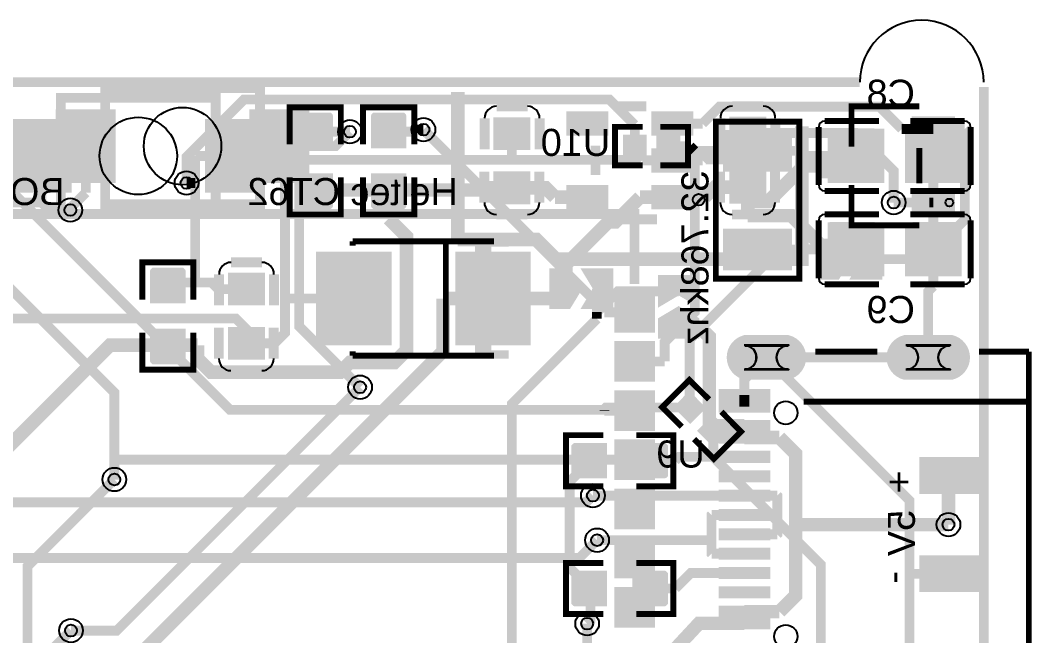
# Model space of a CAD drawing. Header units: millimetres. Extents: x -2.8 to 42, y 68.4 to 97.6.
# Drawn here: x 15.87 to 42.01, y 81.71 to 97.61 of the extents above; entities that cross this region are included whole.
import ezdxf

# ---------------------------------------------------------------- set-up
doc = ezdxf.new("R2010")
doc.units = ezdxf.units.MM
for name, color, linetype, true_color in [('BoardOutLine', 7, 'Continuous', 0xff00ff), ('BottomLayer', 7, 'Continuous', 0x0000ff), ('BottomPasteMaskLayer', 7, 'Continuous', 0x800000), ('BottomSilkLayer', 7, 'Continuous', 0x66cc33), ('BottomSolderMaskLayer', 7, 'Continuous', 0xaa00ff), ('Document', 7, 'Continuous', 0xffffff), ('Hole', 7, 'Continuous', 0x222222), ('Multi-Layer', 7, 'Continuous', 0xc0c0c0), ('TopLayer', 7, 'Continuous', 0xff0000), ('TopPasteMaskLayer', 7, 'Continuous', 0x808080), ('TopSilkLayer', 7, 'Continuous', 0xffcc00), ('TopSolderMaskLayer', 7, 'Continuous', 0x800080)]:
    doc.layers.add(name, color=color, linetype=linetype, true_color=true_color)
doc.styles.get("Standard").update_dxf_attribs({"font": 'arial.ttf'})

msp = doc.modelspace()

# ---------------------------------------------------------------- hatches: boundary and pattern name
at = {"layer": 'BottomLayer'}
for points in [[(16.816, 93.436), (18.316, 93.436), (18.316, 95.286), (16.816, 95.286)], [(21.816, 93.436), (23.316, 93.436), (23.316, 95.286), (21.816, 95.286)], [(32.033, 94.091), (32.033, 94.631), (31.467, 94.631), (31.467, 94.091)], [(32.333, 94.091), (32.333, 94.631), (32.899, 94.631), (32.899, 94.091)], [(35.775, 93.714), (34.075, 93.714), (34.075, 94.764), (35.775, 94.764)], [(38.17, 93.432), (38.17, 94.782), (36.76, 94.782), (36.76, 93.432)], [(38.76, 93.432), (38.76, 94.782), (40.17, 94.782), (40.17, 93.432)], [(38.17, 91.019), (38.17, 92.369), (36.76, 92.369), (36.76, 91.019)], [(38.76, 91.019), (38.76, 92.369), (40.17, 92.369), (40.17, 91.019)], [(35.775, 92.214), (34.075, 92.214), (34.075, 91.164), (35.775, 91.164)], [(32.245, 89.568), (31.245, 89.568), (31.245, 90.568), (32.245, 90.568)], [(32.245, 88.298), (31.245, 88.298), (31.245, 89.298), (32.245, 89.298)], [(32.245, 87.028), (31.245, 87.028), (31.245, 88.028), (32.245, 88.028)], [(33.561, 87.598), (33.179, 87.216), (32.779, 87.616), (33.161, 87.998)], [(33.773, 87.386), (33.391, 87.004), (33.791, 86.604), (34.173, 86.986)], [(32.245, 85.758), (31.245, 85.758), (31.245, 86.758), (32.245, 86.758)], [(39.128, 86.302), (40.628, 86.302), (40.628, 85.402), (39.128, 85.402)], [(32.245, 84.488), (31.245, 84.488), (31.245, 85.488), (32.245, 85.488)], [(32.245, 83.218), (31.245, 83.218), (31.245, 84.218), (32.245, 84.218)], [(39.128, 83.762), (40.628, 83.762), (40.628, 82.862), (39.128, 82.862)], [(32.245, 81.948), (31.245, 81.948), (31.245, 82.948), (32.245, 82.948)]]:
    msp.add_hatch(color=256, dxfattribs=at).paths.add_polyline_path(points)
at = {"layer": 'BottomPasteMaskLayer'}
for points in [[(16.816, 93.436), (18.316, 93.436), (18.316, 95.286), (16.816, 95.286)], [(21.816, 93.436), (23.316, 93.436), (23.316, 95.286), (21.816, 95.286)], [(32.048, 94.131), (32.048, 94.591), (32.008, 94.631), (31.507, 94.631), (31.467, 94.591), (31.467, 94.131), (31.507, 94.091), (32.008, 94.091)], [(32.318, 94.131), (32.318, 94.591), (32.358, 94.631), (32.859, 94.631), (32.899, 94.591), (32.899, 94.131), (32.859, 94.091), (32.358, 94.091)], [(35.775, 93.714), (34.075, 93.714), (34.075, 94.764), (35.775, 94.764)], [(37.99, 93.487), (37.99, 93.907), (37.545, 93.907), (37.545, 94.357), (37.985, 94.357), (37.99, 94.767), (37.94, 94.817), (36.79, 94.817), (36.74, 94.767), (36.74, 93.487), (36.79, 93.437), (37.94, 93.437)], [(40.14, 93.487), (40.14, 94.767), (40.09, 94.817), (38.94, 94.817), (38.89, 94.767), (38.885, 94.357), (39.335, 94.357), (39.335, 93.907), (38.895, 93.907), (38.89, 93.487), (38.94, 93.437), (40.09, 93.437)], [(37.99, 91.074), (37.99, 91.494), (37.545, 91.494), (37.545, 91.944), (37.985, 91.944), (37.99, 92.354), (37.94, 92.404), (36.79, 92.404), (36.74, 92.354), (36.74, 91.074), (36.79, 91.024), (37.94, 91.024)], [(40.14, 91.074), (40.14, 92.354), (40.09, 92.404), (38.94, 92.404), (38.89, 92.354), (38.885, 91.944), (39.335, 91.944), (39.335, 91.494), (38.895, 91.494), (38.89, 91.074), (38.94, 91.024), (40.09, 91.024)], [(35.775, 92.214), (34.075, 92.214), (34.075, 91.164), (35.775, 91.164)], [(32.245, 89.568), (31.245, 89.568), (31.245, 90.568), (32.245, 90.568)], [(32.245, 88.298), (31.245, 88.298), (31.245, 89.298), (32.245, 89.298)], [(32.245, 87.028), (31.245, 87.028), (31.245, 88.028), (32.245, 88.028)], [(33.543, 87.559), (33.218, 87.234), (33.161, 87.234), (32.807, 87.588), (32.807, 87.645), (33.133, 87.97), (33.189, 87.97), (33.543, 87.616)], [(33.734, 87.368), (33.409, 87.043), (33.409, 86.987), (33.763, 86.633), (33.819, 86.633), (34.145, 86.958), (34.145, 87.014), (33.791, 87.368)], [(32.245, 85.758), (31.245, 85.758), (31.245, 86.758), (32.245, 86.758)], [(32.245, 84.488), (31.245, 84.488), (31.245, 85.488), (32.245, 85.488)], [(32.245, 83.218), (31.245, 83.218), (31.245, 84.218), (32.245, 84.218)], [(32.245, 81.948), (31.245, 81.948), (31.245, 82.948), (32.245, 82.948)]]:
    msp.add_hatch(color=256, dxfattribs=at).paths.add_polyline_path(points)
at = {"layer": 'BottomSolderMaskLayer'}
for points in [[(16.791, 93.411), (18.341, 93.411), (18.341, 95.312), (16.791, 95.312)], [(21.791, 93.411), (23.341, 93.411), (23.341, 95.312), (21.791, 95.312)], [(32.058, 94.066), (32.058, 94.657), (31.442, 94.657), (31.442, 94.066)], [(32.307, 94.066), (32.307, 94.657), (32.924, 94.657), (32.924, 94.066)], [(35.816, 93.699), (34.034, 93.699), (34.034, 94.78), (35.816, 94.78)], [(38.195, 93.407), (38.195, 94.808), (36.735, 94.808), (36.735, 93.407)], [(38.735, 93.407), (38.735, 94.808), (40.196, 94.808), (40.196, 93.407)], [(38.195, 90.994), (38.195, 92.395), (36.735, 92.395), (36.735, 90.994)], [(38.735, 90.994), (38.735, 92.395), (40.196, 92.395), (40.196, 90.994)], [(35.816, 92.23), (34.034, 92.23), (34.034, 91.149), (35.816, 91.149)], [(32.27, 89.543), (31.22, 89.543), (31.22, 90.594), (32.27, 90.594)], [(34.577, 88.327, -0.785398), (34.577, 89.477), (35.728, 89.477, -0.785398), (35.728, 88.327)], [(38.705, 88.327, -0.785398), (38.705, 89.477), (39.96, 89.477, -0.785398), (39.96, 88.327)], [(32.27, 88.273), (31.22, 88.273), (31.22, 89.324), (32.27, 89.324)], [(32.27, 87.003), (31.22, 87.003), (31.22, 88.054), (32.27, 88.054)], [(33.596, 87.597), (33.18, 87.18), (32.744, 87.617), (33.16, 88.035)], [(33.772, 87.423), (33.356, 87.005), (33.792, 86.567), (34.208, 86.985)], [(32.27, 85.733), (31.22, 85.733), (31.22, 86.784), (32.27, 86.784)], [(39.103, 86.328), (40.653, 86.328), (40.653, 85.377), (39.103, 85.377)], [(32.27, 84.463), (31.22, 84.463), (31.22, 85.514), (32.27, 85.514)], [(32.27, 83.193), (31.22, 83.193), (31.22, 84.244), (32.27, 84.244)], [(39.103, 83.788), (40.653, 83.788), (40.653, 82.837), (39.103, 82.837)], [(32.27, 81.923), (31.22, 81.923), (31.22, 82.974), (32.27, 82.974)]]:
    msp.add_hatch(color=256, dxfattribs=at).paths.add_polyline_path(points)
at = {"layer": 'Document'}
for points in [[(27.625, 91.824), (27.625, 91.124), (28.045, 91.124), (28.045, 91.824)], [(28.15, 91.124), (28.15, 89.724), (28.36, 89.724), (28.36, 91.124)], [(27.835, 90.529), (27.835, 90.319), (28.675, 90.319), (28.675, 90.529)], [(24.607, 90.395), (24.607, 90.185), (23.767, 90.185), (23.767, 90.395)], [(27.625, 89.024), (27.625, 89.724), (28.045, 89.724), (28.045, 89.024)]]:
    msp.add_hatch(color=256, dxfattribs=at).paths.add_polyline_path(points)
at = {"layer": 'Multi-Layer'}
for points in [[(34.602, 88.352, -0.785398), (34.602, 89.452), (35.702, 89.452, -0.785398), (35.702, 88.352)], [(38.732, 88.352, -0.785398), (38.732, 89.452), (39.932, 89.452, -0.785398), (39.932, 88.352)]]:
    msp.add_hatch(color=256, dxfattribs=at).paths.add_polyline_path(points)
at = {"layer": 'TopLayer'}
for points in [[(23.927, 94.33), (23.063, 94.33), (23.063, 95.137), (23.927, 95.137)], [(24.959, 94.33), (25.823, 94.33), (25.823, 95.137), (24.959, 95.137)], [(30.023, 94.642), (30.023, 95.242), (31.023, 95.242), (31.023, 94.642)], [(32.223, 94.642), (32.223, 95.242), (33.223, 95.242), (33.223, 94.642)], [(15.673, 95.032), (17.173, 95.032), (17.173, 93.182), (15.673, 93.182)], [(20.673, 95.032), (22.173, 95.032), (22.173, 93.182), (20.673, 93.182)], [(29.025, 95.084), (29.025, 94.284), (28.125, 94.284), (28.125, 95.084)], [(34.221, 94.299), (34.221, 95.099), (35.121, 95.099), (35.121, 94.299)], [(38.927, 95.103), (39.997, 95.103), (39.997, 94.503), (38.927, 94.503)], [(32.223, 93.692), (32.223, 94.292), (33.223, 94.292), (33.223, 93.692)], [(36.457, 94.153), (37.527, 94.153), (37.527, 93.553), (36.457, 93.553)], [(23.927, 93.63), (23.063, 93.63), (23.063, 92.824), (23.927, 92.824)], [(24.959, 93.63), (25.823, 93.63), (25.823, 92.824), (24.959, 92.824)], [(29.025, 93.684), (29.025, 92.884), (28.125, 92.884), (28.125, 93.684)], [(34.221, 92.899), (34.221, 93.699), (35.121, 93.699), (35.121, 92.899)], [(30.023, 92.742), (30.023, 93.342), (31.023, 93.342), (31.023, 92.742)], [(32.223, 92.742), (32.223, 93.342), (33.223, 93.342), (33.223, 92.742)], [(38.927, 93.203), (39.997, 93.203), (39.997, 92.603), (38.927, 92.603)], [(36.519, 91.94), (37.019, 91.94), (37.319, 91.44), (37.319, 91.44), (37.019, 90.94), (36.519, 90.94), (36.519, 91.04)], [(37.319, 91.94), (37.619, 91.44), (37.319, 90.94), (38.119, 90.94), (38.119, 91.94), (38.019, 91.94)], [(25.44, 89.236), (23.54, 89.236), (23.54, 91.612), (25.44, 91.612)], [(29.038, 89.236), (27.138, 89.236), (27.138, 91.612), (29.038, 91.612)], [(20.118, 90.322), (19.254, 90.322), (19.254, 91.128), (20.118, 91.128)], [(21.268, 90.267), (21.268, 91.067), (22.168, 91.067), (22.168, 90.267)], [(29.572, 91.178), (30.072, 91.178), (30.372, 90.678), (30.372, 90.678), (30.072, 90.178), (29.572, 90.178), (29.572, 90.278)], [(30.372, 91.178), (30.672, 90.678), (30.372, 90.178), (31.172, 90.178), (31.172, 91.178), (31.072, 91.178)], [(32.385, 90.208), (32.885, 90.508), (33.385, 90.208), (33.385, 91.008), (32.385, 91.008), (32.385, 90.908)], [(32.385, 89.408), (32.385, 89.908), (32.885, 90.208), (32.885, 90.208), (33.385, 89.908), (33.385, 89.408), (33.285, 89.408)], [(21.268, 88.867), (21.268, 89.667), (22.168, 89.667), (22.168, 88.867)], [(20.118, 89.622), (19.254, 89.622), (19.254, 88.815), (20.118, 88.815)], [(34.012, 87.782), (34.012, 88.082), (35.152, 88.082), (35.152, 87.782)], [(34.012, 87.482), (34.012, 87.782), (35.152, 87.782), (35.152, 87.482)], [(34.012, 86.982), (34.012, 87.282), (35.152, 87.282), (35.152, 86.982)], [(34.012, 86.682), (34.012, 86.982), (35.152, 86.982), (35.152, 86.682)], [(31.01, 85.801), (31.01, 86.665), (30.204, 86.665), (30.204, 85.801)], [(31.71, 85.801), (31.71, 86.665), (32.517, 86.665), (32.517, 85.801)], [(34.012, 86.182), (34.012, 86.482), (35.152, 86.482), (35.152, 86.182)], [(34.012, 85.682), (34.012, 85.982), (35.152, 85.982), (35.152, 85.682)], [(34.012, 85.182), (34.012, 85.482), (35.152, 85.482), (35.152, 85.182)], [(34.012, 84.682), (34.012, 84.982), (35.152, 84.982), (35.152, 84.682)], [(34.012, 84.182), (34.012, 84.482), (35.152, 84.482), (35.152, 84.182)], [(34.012, 83.682), (34.012, 83.982), (35.152, 83.982), (35.152, 83.682)], [(34.012, 83.182), (34.012, 83.482), (35.152, 83.482), (35.152, 83.182)], [(31.01, 82.499), (31.01, 83.363), (30.204, 83.363), (30.204, 82.499)], [(31.71, 82.499), (31.71, 83.363), (32.517, 83.363), (32.517, 82.499)], [(34.012, 82.682), (34.012, 82.982), (35.152, 82.982), (35.152, 82.682)], [(34.012, 82.182), (34.012, 82.482), (35.152, 82.482), (35.152, 82.182)], [(34.012, 81.882), (34.012, 82.182), (35.152, 82.182), (35.152, 81.882)]]:
    msp.add_hatch(color=256, dxfattribs=at).paths.add_polyline_path(points)
at = {"layer": 'TopPasteMaskLayer'}
for points in [[(23.045, 95.175), (23.045, 94.375), (23.095, 94.325), (23.323, 94.325), (23.323, 94.695), (23.653, 94.695), (23.653, 94.325), (23.895, 94.325), (23.945, 94.375), (23.945, 95.175), (23.895, 95.225), (23.095, 95.225)], [(25.791, 94.335), (25.563, 94.335), (25.563, 94.715), (25.233, 94.715), (25.233, 94.335), (24.991, 94.335), (24.941, 94.385), (24.941, 95.175), (24.991, 95.225), (25.791, 95.225), (25.841, 95.175), (25.841, 94.385)], [(30.023, 94.642), (30.023, 95.242), (31.023, 95.242), (31.023, 94.642)], [(32.223, 94.642), (32.223, 95.242), (33.223, 95.242), (33.223, 94.642)], [(15.673, 95.032), (17.173, 95.032), (17.173, 93.182), (15.673, 93.182)], [(20.673, 95.032), (22.173, 95.032), (22.173, 93.182), (20.673, 93.182)], [(29.025, 95.084), (29.025, 94.284), (28.125, 94.284), (28.125, 95.084)], [(34.221, 94.299), (34.221, 95.099), (35.121, 95.099), (35.121, 94.299)], [(38.927, 95.103), (39.997, 95.103), (39.997, 94.503), (38.927, 94.503)], [(32.223, 93.692), (32.223, 94.292), (33.223, 94.292), (33.223, 93.692)], [(36.457, 94.153), (37.527, 94.153), (37.527, 93.553), (36.457, 93.553)], [(23.095, 93.625), (23.323, 93.625), (23.323, 93.245), (23.653, 93.245), (23.653, 93.625), (23.895, 93.625), (23.945, 93.575), (23.945, 92.785), (23.895, 92.735), (23.095, 92.735), (23.045, 92.785), (23.045, 93.575)], [(25.841, 92.785), (25.841, 93.585), (25.791, 93.635), (25.563, 93.635), (25.563, 93.265), (25.233, 93.265), (25.233, 93.635), (24.991, 93.635), (24.941, 93.585), (24.941, 92.785), (24.991, 92.735), (25.791, 92.735)], [(29.025, 93.684), (29.025, 92.884), (28.125, 92.884), (28.125, 93.684)], [(34.221, 92.899), (34.221, 93.699), (35.121, 93.699), (35.121, 92.899)], [(30.023, 92.742), (30.023, 93.342), (31.023, 93.342), (31.023, 92.742)], [(32.223, 92.742), (32.223, 93.342), (33.223, 93.342), (33.223, 92.742)], [(38.927, 93.203), (39.997, 93.203), (39.997, 92.603), (38.927, 92.603)], [(36.519, 91.94), (37.019, 91.94), (37.319, 91.44), (37.319, 91.44), (37.019, 90.94), (36.519, 90.94), (36.519, 91.04)], [(37.319, 91.94), (37.619, 91.44), (37.319, 90.94), (38.119, 90.94), (38.119, 91.94), (38.019, 91.94)], [(25.44, 89.236), (23.54, 89.236), (23.54, 91.612), (25.44, 91.612)], [(29.038, 89.236), (27.138, 89.236), (27.138, 91.612), (29.038, 91.612)], [(19.236, 91.167), (19.236, 90.367), (19.286, 90.317), (19.514, 90.317), (19.514, 90.687), (19.844, 90.687), (19.844, 90.317), (20.086, 90.317), (20.136, 90.367), (20.136, 91.167), (20.086, 91.217), (19.286, 91.217)], [(21.268, 90.267), (21.268, 91.067), (22.168, 91.067), (22.168, 90.267)], [(29.572, 91.178), (30.072, 91.178), (30.372, 90.678), (30.372, 90.678), (30.072, 90.178), (29.572, 90.178), (29.572, 90.278)], [(30.372, 91.178), (30.672, 90.678), (30.372, 90.178), (31.172, 90.178), (31.172, 91.178), (31.072, 91.178)], [(32.385, 90.208), (32.885, 90.508), (33.385, 90.208), (33.385, 91.008), (32.385, 91.008), (32.385, 90.908)], [(32.385, 89.408), (32.385, 89.908), (32.885, 90.208), (32.885, 90.208), (33.385, 89.908), (33.385, 89.408), (33.285, 89.408)], [(21.268, 88.867), (21.268, 89.667), (22.168, 89.667), (22.168, 88.867)], [(19.286, 89.617), (19.514, 89.617), (19.514, 89.237), (19.844, 89.237), (19.844, 89.617), (20.086, 89.617), (20.136, 89.567), (20.136, 88.777), (20.086, 88.727), (19.286, 88.727), (19.236, 88.777), (19.236, 89.567)], [(31.005, 86.633), (31.005, 86.405), (30.625, 86.405), (30.625, 86.075), (31.005, 86.075), (31.005, 85.833), (30.955, 85.783), (30.165, 85.783), (30.115, 85.833), (30.115, 86.633), (30.165, 86.683), (30.955, 86.683)], [(32.555, 86.683), (31.755, 86.683), (31.705, 86.633), (31.705, 86.405), (32.075, 86.405), (32.075, 86.075), (31.705, 86.075), (31.705, 85.833), (31.755, 85.783), (32.555, 85.783), (32.605, 85.833), (32.605, 86.633)], [(31.005, 83.331), (31.005, 83.103), (30.625, 83.103), (30.625, 82.773), (31.005, 82.773), (31.005, 82.531), (30.955, 82.481), (30.165, 82.481), (30.115, 82.531), (30.115, 83.331), (30.165, 83.381), (30.955, 83.381)], [(32.555, 83.381), (31.755, 83.381), (31.705, 83.331), (31.705, 83.103), (32.075, 83.103), (32.075, 82.773), (31.705, 82.773), (31.705, 82.531), (31.755, 82.481), (32.555, 82.481), (32.605, 82.531), (32.605, 83.331)]]:
    msp.add_hatch(color=256, dxfattribs=at).paths.add_polyline_path(points)
at = {"layer": 'TopSilkLayer'}
for points in [[(28.496, 91.977), (28.496, 91.765), (28.039, 91.765), (28.039, 91.977)], [(28.039, 88.872), (28.039, 89.084), (28.496, 89.084), (28.496, 88.872)]]:
    msp.add_hatch(color=256, dxfattribs=at).paths.add_polyline_path(points)
at = {"layer": 'TopSolderMaskLayer'}
for points in [[(23.954, 94.306), (23.036, 94.306), (23.036, 95.16), (23.954, 95.16)], [(24.932, 94.307), (25.85, 94.307), (25.85, 95.16), (24.932, 95.16)], [(29.981, 94.627), (29.981, 95.257), (31.065, 95.257), (31.065, 94.627)], [(32.182, 94.627), (32.182, 95.257), (33.265, 95.257), (33.265, 94.627)], [(15.648, 95.058), (17.198, 95.058), (17.198, 93.157), (15.648, 93.157)], [(20.648, 95.058), (22.198, 95.058), (22.198, 93.157), (20.648, 93.157)], [(29.054, 95.106), (29.054, 94.261), (28.096, 94.261), (28.096, 95.106)], [(34.192, 94.277), (34.192, 95.122), (35.15, 95.122), (35.15, 94.277)], [(38.902, 95.129), (40.022, 95.129), (40.022, 94.478), (38.902, 94.478)], [(32.182, 93.677), (32.182, 94.307), (33.265, 94.307), (33.265, 93.677)], [(36.432, 94.179), (37.552, 94.179), (37.552, 93.528), (36.432, 93.528)], [(23.954, 93.654), (23.036, 93.654), (23.036, 92.8), (23.954, 92.8)], [(24.932, 93.654), (25.85, 93.654), (25.85, 92.8), (24.932, 92.8)], [(29.054, 93.706), (29.054, 92.861), (28.096, 92.861), (28.096, 93.706)], [(34.192, 92.877), (34.192, 93.722), (35.15, 93.722), (35.15, 92.877)], [(29.981, 92.727), (29.981, 93.357), (31.065, 93.357), (31.065, 92.727)], [(32.181, 92.727), (32.181, 93.357), (33.265, 93.357), (33.265, 92.727)], [(38.902, 93.229), (40.022, 93.229), (40.022, 92.578), (38.902, 92.578)], [(36.494, 91.966), (37.025, 91.966), (37.344, 91.44), (37.344, 91.44), (37.025, 90.915), (36.494, 90.915), (36.494, 91.02)], [(37.294, 91.966), (37.613, 91.44), (37.294, 90.915), (38.144, 90.915), (38.144, 91.966), (38.038, 91.966)], [(25.466, 89.211), (23.515, 89.211), (23.515, 91.638), (25.466, 91.638)], [(29.063, 89.211), (27.112, 89.211), (27.112, 91.638), (29.063, 91.638)], [(20.145, 90.298), (19.227, 90.298), (19.227, 91.152), (20.145, 91.152)], [(21.239, 90.244), (21.239, 91.089), (22.197, 91.089), (22.197, 90.244)], [(29.547, 91.204), (30.078, 91.204), (30.398, 90.678), (30.398, 90.678), (30.078, 90.153), (29.547, 90.153), (29.547, 90.258)], [(30.347, 91.204), (30.666, 90.678), (30.347, 90.153), (31.197, 90.153), (31.197, 91.204), (31.091, 91.204)], [(32.353, 90.188), (32.885, 90.503), (33.417, 90.188), (33.417, 91.028), (32.353, 91.028), (32.353, 90.923)], [(32.353, 89.388), (32.353, 89.913), (32.885, 90.229), (32.885, 90.229), (33.417, 89.913), (33.417, 89.388), (33.31, 89.388)], [(20.145, 89.645), (19.227, 89.645), (19.227, 88.791), (20.145, 88.791)], [(21.239, 88.844), (21.239, 89.689), (22.197, 89.689), (22.197, 88.844)], [(34.577, 88.327, -0.785398), (34.577, 89.477), (35.728, 89.477, -0.785398), (35.728, 88.327)], [(38.705, 88.327, -0.785398), (38.705, 89.477), (39.96, 89.477, -0.785398), (39.96, 88.327)], [(33.916, 87.775), (33.916, 88.089), (35.249, 88.089), (35.249, 87.775)], [(33.916, 87.475), (33.916, 87.789), (35.249, 87.789), (35.249, 87.475)], [(33.916, 86.976), (33.916, 87.289), (35.249, 87.289), (35.249, 86.976)], [(33.916, 86.675), (33.916, 86.989), (35.249, 86.989), (35.249, 86.675)], [(31.036, 85.776), (31.036, 86.691), (30.179, 86.691), (30.179, 85.776)], [(31.685, 85.776), (31.685, 86.691), (32.542, 86.691), (32.542, 85.776)], [(33.916, 86.175), (33.916, 86.489), (35.249, 86.489), (35.249, 86.175)], [(33.916, 85.675), (33.916, 85.988), (35.249, 85.988), (35.249, 85.675)], [(33.916, 85.175), (33.916, 85.489), (35.249, 85.489), (35.249, 85.175)], [(33.916, 84.675), (33.916, 84.989), (35.249, 84.989), (35.249, 84.675)], [(33.916, 84.175), (33.916, 84.489), (35.249, 84.489), (35.249, 84.175)], [(33.916, 83.675), (33.916, 83.989), (35.249, 83.989), (35.249, 83.675)], [(31.036, 82.474), (31.036, 83.389), (30.178, 83.389), (30.178, 82.474)], [(31.685, 82.474), (31.685, 83.389), (32.542, 83.389), (32.542, 82.474)], [(33.916, 83.175), (33.916, 83.489), (35.249, 83.489), (35.249, 83.175)], [(33.916, 82.675), (33.916, 82.989), (35.249, 82.989), (35.249, 82.675)], [(33.916, 82.175), (33.916, 82.489), (35.249, 82.489), (35.249, 82.175)], [(33.916, 81.875), (33.916, 82.189), (35.249, 82.189), (35.249, 81.875)]]:
    msp.add_hatch(color=256, dxfattribs=at).paths.add_polyline_path(points)

# ---------------------------------------------------------------- linework, layer by layer
at = {"layer": 'BoardOutLine', "const_width": 0.254}
for points in [[(10.219, 96.012), (37.564, 96.012)], [(40.767, 95.885), (40.767, 69.967)]]:
    msp.add_lwpolyline(points, dxfattribs=at)
at = {"layer": 'BoardOutLine'}
msp.add_arc((39.165, 96.012), 1.602, 0, 180, dxfattribs=at)
at = {"layer": 'BottomLayer'}
for points, const_width in [([(31.75, 94.91), (31.093, 95.567), (21.654, 95.567), (20.169, 94.082), (20.169, 93.408)], 0.254), ([(30.966, 90.068), (30.966, 90.112), (26.29, 94.788)], 0.254), ([(31.75, 94.361), (31.75, 94.91)], 0.254), ([(11.684, 94.615), (18.305, 87.994), (18.305, 86.258)], 0.254), ([(14.224, 94.615), (21.293, 87.547), (30.966, 87.547)], 0.254), ([(23.595, 94.361), (24.019, 94.361), (24.391, 94.733)], 0.254), ([(17.566, 94.361), (17.566, 93.157)], 0.254), ([(22.566, 94.361), (23.081, 94.361)], 0.254), ([(23.081, 94.361), (23.081, 89.705), (24.654, 88.132)], 0.254), ([(23.081, 94.361), (23.595, 94.361)], 0.254), ([(32.524, 88.798), (32.524, 89.3), (33.3, 90.076), (33.3, 94.239)], 0.254), ([(32.616, 94.361), (33.178, 94.361)], 0.254), ([(33.3, 94.239), (33.178, 94.361)], 0.254), ([(34.925, 94.239), (33.3, 94.239)], 0.254), ([(35.49, 94.239), (34.925, 94.239)], 0.254), ([(35.49, 94.239), (36.054, 94.239)], 0.254), ([(37.465, 94.107), (36.186, 94.107), (36.054, 94.239)], 0.254), ([(39.465, 92.903), (39.465, 94.107)], 0.254), ([(17.566, 93.157), (17.167, 92.757), (17.167, 92.709)], 0.254), ([(39.465, 92.903), (38.44, 92.903)], 0.254), ([(39.465, 91.694), (39.465, 92.903)], 0.254), ([(35.49, 91.689), (33.17, 89.369), (33.17, 87.607)], 0.254), ([(34.925, 91.689), (35.49, 91.689)], 0.254), ([(35.49, 91.689), (36.054, 91.689)], 0.254), ([(37.465, 91.694), (36.059, 91.694), (36.054, 91.689)], 0.254), ([(39.465, 91.217), (39.465, 91.694)], 0.254), ([(39.465, 91.217), (39.465, 90.74)], 0.254), ([(39.332, 88.902), (39.332, 90.607), (39.465, 90.74)], 0.254), ([(31.745, 90.068), (30.966, 90.068)], 0.254), ([(31.745, 88.798), (32.524, 88.798)], 0.254), ([(35.152, 88.902), (38.849, 85.205), (38.849, 83.312)], 0.254), ([(30.966, 87.547), (30.966, 87.569), (31.004, 87.607), (33.17, 87.607)], 0.254), ([(30.966, 87.528), (30.966, 87.547)], 0.254), ([(31.745, 87.528), (30.966, 87.528)], 0.254), ([(33.782, 86.995), (33.782, 86.325)], 0.254), ([(18.305, 86.258), (18.305, 85.747)], 0.254), ([(18.305, 86.258), (31.745, 86.258)], 0.254), ([(33.782, 86.325), (36.558, 83.549), (36.558, 74.317), (32.963, 70.721), (21.54, 70.721), (18.474, 73.787)], 0.254), ([(39.878, 85.852), (39.855, 85.829), (39.855, 84.582)], 0.35), ([(14.744, 84.988), (14.942, 84.988), (15.109, 85.156), (30.491, 85.156), (30.668, 85.332)], 0.254), ([(13.965, 83.718), (30.316, 83.718), (30.777, 84.179)], 0.254), ([(39.878, 83.312), (38.849, 83.312)], 0.254), ([(39.332, 80.262), (38.849, 80.745), (38.849, 83.312)], 0.254), ([(30.966, 78.638), (30.52, 79.084), (30.52, 82.023)], 0.254), ([(17.183, 81.843), (16.518, 81.178), (13.965, 81.178)], 0.254)]:
    msp.add_lwpolyline(points, dxfattribs=dict(at, const_width=const_width))
at = {"layer": 'BottomSilkLayer'}
for points, const_width in [([(18.066, 92.861), (22.066, 92.861), (22.066, 95.861), (18.066, 95.861), (18.066, 92.861)], 0.254), ([(36.004, 94.993), (33.846, 94.993), (33.846, 90.936), (36.004, 90.936), (36.004, 94.993)], 0.152)]:
    msp.add_lwpolyline(points, close=True, dxfattribs=dict(at, const_width=const_width))
for points, const_width in [([(31.957, 93.863), (31.239, 93.863), (31.239, 94.86), (31.957, 94.86)], 0.152), ([(32.409, 93.863), (33.127, 93.863), (33.127, 94.86), (32.409, 94.86)], 0.152), ([(36.501, 93.356), (36.501, 94.858)], 0.152), ([(36.654, 95.011), (38.064, 95.011)], 0.152), ([(40.276, 95.011), (38.866, 95.011)], 0.152), ([(40.429, 93.356), (40.429, 94.858)], 0.152), ([(38.064, 93.204), (36.654, 93.204)], 0.152), ([(38.866, 93.204), (40.276, 93.204)], 0.152), ([(31.745, 90.799), (31.745, 92.608), (13.965, 92.608), (13.965, 90.799)], 0.254), ([(36.501, 90.943), (36.501, 92.445)], 0.152), ([(36.654, 92.598), (38.064, 92.598)], 0.152), ([(40.276, 92.598), (38.866, 92.598)], 0.152), ([(40.429, 90.943), (40.429, 92.445)], 0.152), ([(38.064, 90.791), (36.654, 90.791)], 0.152), ([(38.866, 90.791), (40.276, 90.791)], 0.152), ([(33.669, 87.814), (33.161, 88.321), (32.456, 87.616), (32.964, 87.109)], 0.152), ([(33.989, 87.494), (34.496, 86.986), (33.791, 86.281), (33.283, 86.789)], 0.152)]:
    msp.add_lwpolyline(points, dxfattribs=dict(at, const_width=const_width))
msp.add_circle((20.066, 94.361), 1, dxfattribs=at)
for centre, start, end in [((36.654, 94.858), 90, 180), ((40.276, 94.858), 0, 90), ((36.654, 93.356), 180, 270), ((40.276, 93.356), 270, 360), ((36.654, 92.445), 90, 180), ((40.276, 92.445), 0, 90), ((36.654, 90.943), 180, 270), ((40.276, 90.943), 270, 360)]:
    msp.add_arc(centre, 0.152, start, end, dxfattribs=at)
at = {"layer": 'BottomSolderMaskLayer'}
for points in [[(34.577, 89.216), (35.727, 89.216)], [(38.757, 89.216), (39.907, 89.216)], [(34.577, 88.588), (35.727, 88.588)], [(38.757, 88.588), (39.907, 88.588)]]:
    msp.add_lwpolyline(points, close=True, dxfattribs=at)
for centre, start, end in [((34.577, 88.902), 270, 90), ((35.727, 88.902), 90, 270), ((38.757, 88.902), 270, 90), ((39.907, 88.902), 90, 270)]:
    msp.add_arc(centre, 0.314, start, end, dxfattribs=at)
at = {"layer": 'Document'}
for centre, radius in [((33.401, 92.976), 0.15), ((39.878, 92.903), 0.1)]:
    msp.add_circle(centre, radius, dxfattribs=at)
at = {"layer": 'Hole'}
for centre in [(24.391, 94.734), (26.29, 94.788), (20.169, 93.408), (38.44, 92.903), (17.167, 92.709), (24.654, 88.132), (18.305, 85.747), (30.668, 85.332), (39.855, 84.582), (30.777, 84.179), (30.52, 82.023), (17.183, 81.844)]:
    msp.add_circle(centre, 0.153, dxfattribs=at)
at = {"layer": 'Multi-Layer'}
for points in [[(34.602, 89.202), (35.702, 89.202)], [(38.782, 89.202), (39.882, 89.202)], [(34.602, 88.602), (35.702, 88.602)], [(38.782, 88.602), (39.882, 88.602)]]:
    msp.add_lwpolyline(points, close=True, dxfattribs=at)
for centre, radius in [((24.391, 94.734), 0.305), ((26.29, 94.788), 0.305), ((20.169, 93.408), 0.305), ((38.44, 92.903), 0.305), ((17.167, 92.709), 0.305), ((24.654, 88.132), 0.305), ((35.652, 87.472), 0.3), ((18.305, 85.747), 0.305), ((30.668, 85.332), 0.305), ((39.855, 84.582), 0.305), ((30.777, 84.179), 0.305), ((30.52, 82.023), 0.305), ((17.183, 81.844), 0.305), ((35.652, 81.692), 0.3)]:
    msp.add_circle(centre, radius, dxfattribs=at)
for centre, start, end in [((34.602, 88.902), 270, 90), ((35.702, 88.902), 90, 270), ((38.782, 88.902), 270, 90), ((39.882, 88.902), 90, 270)]:
    msp.add_arc(centre, 0.3, start, end, dxfattribs=at)
at = {"layer": 'TopLayer'}
for points, const_width in [([(33.502, 94.942), (33.942, 95.382), (38.069, 95.382), (38.648, 94.803)], 0.254), ([(26.29, 94.788), (26.157, 94.788), (26.102, 94.733)], 0.254), ([(32.723, 94.942), (33.502, 94.942)], 0.254), ([(37.719, 91.44), (39.256, 91.44), (40.278, 92.462), (40.278, 94.801), (40.276, 94.803)], 0.254), ([(38.649, 94.803), (38.648, 94.803)], 0.254), ([(38.75, 94.803), (38.649, 94.803)], 0.254), ([(39.032, 94.803), (38.75, 94.803)], 0.254), ([(39.032, 94.803), (39.309, 94.803)], 0.254), ([(39.462, 94.803), (39.309, 94.803)], 0.254), ([(39.462, 94.803), (40.276, 94.803)], 0.254), ([(24.391, 94.733), (23.495, 94.733)], 0.254), ([(25.391, 94.733), (26.102, 94.733)], 0.254), ([(28.575, 94.684), (28.575, 94.005)], 0.254), ([(38.44, 92.903), (38.44, 93.721), (37.462, 94.699), (34.671, 94.699)], 0.254), ([(34.671, 94.699), (34.671, 94.02)], 0.254), ([(16.423, 94.107), (16.423, 92.903)], 0.254), ([(20.394, 93.408), (20.394, 94.107)], 0.254), ([(21.423, 94.107), (20.394, 94.107)], 0.254), ([(22.713, 90.424), (22.713, 93.731), (22.987, 94.005), (28.575, 94.005)], 0.254), ([(28.575, 94.005), (31.932, 94.005), (31.944, 93.992)], 0.254), ([(32.723, 93.992), (31.944, 93.992)], 0.254), ([(32.723, 93.992), (33.502, 93.992)], 0.254), ([(34.671, 94.02), (33.53, 94.02), (33.502, 93.992)], 0.254), ([(34.671, 92.932), (35.201, 92.932), (36.122, 93.853)], 0.35), ([(36.992, 93.853), (36.122, 93.853)], 0.35), ([(20.169, 93.408), (20.394, 93.408)], 0.254), ([(20.394, 90.839), (20.394, 93.408)], 0.254), ([(23.495, 93.227), (24.624, 93.227), (24.624, 93.227)], 0.35), ([(25.008, 93.227), (24.624, 93.227)], 0.35), ([(25.008, 93.227), (25.391, 93.227)], 0.35), ([(25.391, 93.227), (27.733, 93.227), (27.79, 93.284)], 0.35), ([(25.391, 93.227), (25.391, 92.488)], 0.35), ([(28.182, 93.284), (27.79, 93.284)], 0.35), ([(28.182, 93.284), (28.575, 93.284)], 0.35), ([(28.575, 93.284), (29.446, 93.284), (29.688, 93.042)], 0.35), ([(33.559, 93.042), (33.816, 93.299), (34.671, 93.299)], 0.35), ([(34.671, 93.299), (34.671, 92.932)], 0.35), ([(30.523, 93.042), (29.688, 93.042)], 0.35), ([(29.972, 90.678), (29.972, 91.305), (31.074, 92.407), (31.253, 92.407), (31.888, 93.042)], 0.35), ([(32.723, 93.042), (31.888, 93.042)], 0.35), ([(32.723, 93.042), (33.559, 93.042)], 0.35), ([(34.671, 92.932), (34.671, 92.564)], 0.35), ([(16.423, 92.903), (14.721, 92.903), (13.965, 92.147)], 0.254), ([(17.167, 92.709), (16.617, 92.709), (16.423, 92.903)], 0.254), ([(39.36, 92.903), (38.44, 92.903)], 0.254), ([(39.462, 92.903), (39.36, 92.903)], 0.254), ([(25.391, 92.488), (25.853, 92.026), (25.853, 89.087), (25.539, 88.773), (24.389, 88.773), (24.137, 88.521), (20.802, 88.521), (20.453, 88.87), (20.453, 89.218)], 0.35), ([(34.671, 92.564), (35.795, 92.564), (36.919, 91.44)], 0.35), ([(20.394, 90.839), (19.8, 90.839), (19.686, 90.725)], 0.254), ([(20.989, 90.666), (20.816, 90.839), (20.394, 90.839)], 0.254), ([(21.718, 90.666), (20.989, 90.666)], 0.254), ([(28.088, 90.424), (29.718, 90.424), (29.972, 90.678)], 0.35), ([(30.772, 90.678), (30.772, 90.071)], 0.254), ([(30.772, 90.071), (31.31, 90.608), (32.885, 90.608)], 0.254), ([(17.621, 79.883), (26.802, 89.065), (26.802, 90.424)], 0.35), ([(22.447, 89.267), (22.713, 89.533), (22.713, 90.424)], 0.254), ([(22.713, 90.424), (23.261, 90.424)], 0.254), ([(24.49, 90.424), (23.261, 90.424)], 0.254), ([(28.088, 90.424), (26.802, 90.424)], 0.35), ([(22.083, 89.267), (21.44, 89.909), (15.534, 89.909), (15.339, 90.104)], 0.254), ([(30.772, 90.071), (30.772, 89.899)], 0.254), ([(28.575, 79.89), (28.575, 87.702), (30.772, 89.899)], 0.254), ([(32.893, 89.61), (33.498, 89.61), (33.498, 89.61)], 0.35), ([(33.677, 87.132), (33.677, 89.432), (33.498, 89.61)], 0.35), ([(13.303, 84.328), (18.193, 89.218), (19.686, 89.218)], 0.35), ([(19.686, 89.218), (20.453, 89.218)], 0.35), ([(21.718, 89.267), (22.083, 89.267)], 0.254), ([(22.083, 89.267), (22.447, 89.267)], 0.254), ([(34.582, 87.932), (34.582, 88.332), (35.152, 88.902)], 0.254), ([(35.152, 88.902), (39.332, 88.902)], 0.254), ([(24.654, 88.132), (18.365, 81.843), (17.183, 81.843)], 0.254), ([(34.582, 87.932), (34.582, 87.632)], 0.254), ([(34.582, 87.132), (33.677, 87.132)], 0.35), ([(34.582, 87.132), (34.582, 86.832)], 0.35), ([(34.582, 86.832), (35.487, 86.832)], 0.35), ([(35.487, 86.832), (35.906, 86.413), (35.906, 84.582)], 0.35), ([(30.607, 82.931), (30.066, 83.472), (30.066, 85.692), (30.607, 86.233)], 0.254), ([(32.114, 86.233), (32.796, 86.233)], 0.254), ([(34.582, 86.332), (32.895, 86.332), (32.796, 86.233)], 0.254), ([(16.058, 79.883), (16.058, 83.5), (18.305, 85.747)], 0.254), ([(34.582, 85.332), (30.668, 85.332)], 0.254), ([(35.007, 85.332), (34.582, 85.332)], 0.254), ([(35.007, 85.332), (35.431, 85.332)], 0.254), ([(35.431, 85.332), (35.433, 85.33), (35.433, 84.334), (35.431, 84.332)], 0.254), ([(33.733, 84.832), (33.731, 84.83), (33.731, 84.179)], 0.254), ([(34.582, 84.832), (33.733, 84.832)], 0.254), ([(35.906, 84.582), (35.906, 82.751), (35.487, 82.332)], 0.35), ([(39.855, 84.582), (35.906, 84.582)], 0.35), ([(34.582, 84.332), (35.431, 84.332)], 0.254), ([(30.777, 84.179), (33.731, 84.179)], 0.254), ([(33.731, 84.179), (33.731, 83.834), (33.733, 83.832)], 0.254), ([(34.582, 83.832), (33.733, 83.832)], 0.254), ([(34.582, 83.332), (33.197, 83.332), (32.796, 82.931)], 0.254), ([(30.52, 82.023), (30.607, 82.11), (30.607, 82.931)], 0.254), ([(32.114, 82.931), (32.796, 82.931)], 0.254), ([(34.582, 82.332), (35.487, 82.332)], 0.35), ([(34.582, 82.332), (34.582, 82.032)], 0.35), ([(28.361, 78.558), (32.001, 78.558), (32.004, 80.518), (33.411, 82.032), (34.582, 82.032)], 0.35)]:
    msp.add_lwpolyline(points, dxfattribs=dict(at, const_width=const_width))
at = {"layer": 'TopSilkLayer'}
for points, const_width in [([(27.178, 91.948), (27.178, 95.758)], 0.35), ([(24.156, 94.406), (24.156, 95.365), (22.834, 95.365), (22.834, 94.406)], 0.152), ([(24.731, 94.406), (24.731, 95.365), (26.052, 95.365), (26.052, 94.406)], 0.152), ([(28.981, 95.389), (28.181, 95.389)], 0.254), ([(31.201, 95.389), (32.045, 95.389)], 0.254), ([(34.271, 95.389), (35.071, 95.389)], 0.254), ([(39.103, 95.389), (37.351, 95.389), (37.351, 94.348)], 0.152), ([(27.871, 94.28), (27.871, 95.08)], 0.254), ([(29.291, 94.28), (29.291, 95.08)], 0.254), ([(33.961, 94.28), (33.961, 95.08)], 0.254), ([(35.381, 94.28), (35.381, 95.08)], 0.254), ([(36.068, 94.869), (36.068, 91.44), (29.718, 91.44), (29.21, 91.948), (27.178, 91.948)], 0.35), ([(30.734, 93.611), (30.734, 94.373)], 0.254), ([(39.103, 94.309), (39.103, 93.398)], 0.152), ([(27.865, 93.704), (27.865, 92.904)], 0.254), ([(29.285, 93.704), (29.285, 92.904)], 0.254), ([(33.956, 93.704), (33.956, 92.904)], 0.254), ([(35.375, 93.704), (35.375, 92.904)], 0.254), ([(24.156, 93.554), (24.156, 92.595), (22.834, 92.595), (22.834, 93.554)], 0.152), ([(24.731, 93.554), (24.731, 92.595), (26.052, 92.595), (26.052, 93.554)], 0.152), ([(39.103, 92.317), (37.351, 92.317), (37.351, 93.359)], 0.152), ([(28.975, 92.594), (28.175, 92.594)], 0.254), ([(30.925, 92.468), (32.322, 92.468)], 0.254), ([(34.265, 92.594), (35.065, 92.594)], 0.254), ([(28.115, 91.9), (24.463, 91.9)], 0.152), ([(24.463, 91.792), (24.463, 91.9)], 0.152), ([(26.869, 88.948), (26.869, 91.9)], 0.152), ([(21.318, 91.357), (22.118, 91.357)], 0.254), ([(20.347, 90.398), (20.347, 91.357), (19.025, 91.357), (19.025, 90.398)], 0.152), ([(21.008, 90.247), (21.008, 91.047)], 0.254), ([(22.428, 90.247), (22.428, 91.047)], 0.254), ([(21.003, 89.671), (21.003, 88.871)], 0.254), ([(22.422, 89.671), (22.422, 88.871)], 0.254), ([(20.347, 89.545), (20.347, 88.586), (19.025, 88.586), (19.025, 89.545)], 0.152), ([(24.463, 88.948), (24.463, 89.056)], 0.152), ([(38.018, 89.052), (36.417, 89.052)], 0.152), ([(41.932, 89.052), (40.647, 89.052)], 0.152), ([(41.932, 80.112), (41.932, 89.052)], 0.152), ([(28.115, 88.948), (24.463, 88.948)], 0.152), ([(21.312, 88.561), (22.112, 88.561)], 0.254), ([(41.932, 87.761), (36.11, 87.761)], 0.152), ([(30.934, 85.573), (29.975, 85.573), (29.975, 86.894), (30.934, 86.894)], 0.152), ([(31.787, 85.573), (32.746, 85.573), (32.746, 86.894), (31.787, 86.894)], 0.152), ([(30.934, 82.271), (29.975, 82.271), (29.975, 83.592), (30.934, 83.592)], 0.152), ([(31.787, 82.271), (32.745, 82.271), (32.745, 83.592), (31.787, 83.592)], 0.152)]:
    msp.add_lwpolyline(points, dxfattribs=dict(at, const_width=const_width))
at = {"layer": 'TopSilkLayer', "const_width": 0.254}
msp.add_lwpolyline([(16.923, 95.607), (20.923, 95.607), (20.923, 92.607), (16.923, 92.607), (16.923, 95.607)], close=True, dxfattribs=at)
at = {"layer": 'TopSilkLayer'}
msp.add_circle((18.923, 94.107), 1, dxfattribs=at)
for centre, start, end in [((28.181, 95.08), 90, 180), ((28.981, 95.08), 360, 90), ((34.271, 95.08), 90, 180), ((35.071, 95.08), 360, 90), ((28.175, 92.904), 180, 270), ((28.975, 92.904), 270, 0), ((34.265, 92.904), 180, 270), ((35.065, 92.904), 270, 0), ((21.318, 91.047), 90, 180), ((22.118, 91.047), 0, 90), ((21.312, 88.871), 180, 270), ((22.112, 88.871), 270, 0)]:
    msp.add_arc(centre, 0.31, start, end, dxfattribs=at)
at = {"layer": 'TopSolderMaskLayer'}
for points in [[(34.577, 89.216), (35.727, 89.216)], [(38.757, 89.216), (39.907, 89.216)], [(34.577, 88.588), (35.727, 88.588)], [(38.757, 88.588), (39.907, 88.588)]]:
    msp.add_lwpolyline(points, close=True, dxfattribs=at)
for centre, start, end in [((34.577, 88.902), 270, 90), ((35.727, 88.902), 90, 270), ((38.757, 88.902), 270, 90), ((39.907, 88.902), 90, 270)]:
    msp.add_arc(centre, 0.314, start, end, dxfattribs=at)

# ---------------------------------------------------------------- texts
at = {"layer": 'BottomSilkLayer', "text_generation_flag": 2}
for s, p in [('C8', (38.989, 95.377)), ('U10', (31.115, 94.107)), ('Heltec CT62', (27.178, 92.837)), ('BOOT1', (17.018, 92.837)), ('C9', (38.989, 89.789)), ('U9', (33.556, 86.056)), ('+', (38.862, 85.344))]:
    msp.add_text(s, height=0.7, dxfattribs=at).set_placement(p)
for s, rotation, p in [('32.768khz', 90, (33.655, 93.726)), ('5V', 90, (38.989, 84.963)), ('-', 270, (38.227, 83.058))]:
    msp.add_text(s, height=0.7, rotation=rotation, dxfattribs=at).set_placement(p)

doc.saveas('drawing.dxf')
